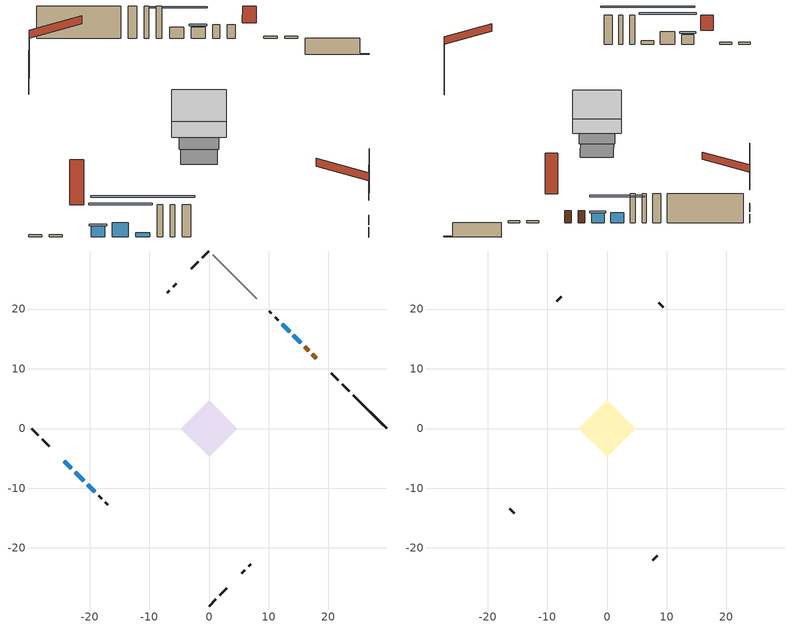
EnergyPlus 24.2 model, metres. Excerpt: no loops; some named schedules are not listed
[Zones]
conditioned space
 floor outside (Floor1 construction): -3.47,0 0,3.47 3.47,0 0,-3.47 z1.04
 floor adiabatic (AdiabaticFloorConstruction): -4.73,0 0,4.73 4.73,0 0,-4.73 z3.48
 floor foundation (Slab1 construction): -3.2,0 0,3.2 3.2,0 0,-3.2 z-1.4
 wall outside (RimJoist1 construction): 0,-29.71 1.15,-28.57 / -29.71,0 -28.57,-1.15 / 0,29.71 -1.15,28.57 / 23.45,6.26 22.31,7.41 z1.04:1.34
 wall outside (RimJoist2 construction): 1.8,-27.91 2.95,-26.76 / -27.91,-1.8 -26.76,-2.95 / -1.8,27.91 -2.95,26.76 / 21.65,8.07 20.5,9.21 z1.04:1.34
 wall outside (AdiabaticWallConstruction 1): 17.97,11.74 17.31,12.4 / 16.66,13.06 16.01,13.7 z1.04:3.07
 wall outside (AdiabaticWallConstruction): 15.36,14.36 14.14,15.58 / 13.48,16.23 12.26,17.46 z1.04:2.72; -24.23,-5.48 -23.05,-6.67 z1.04:2.67; -22.39,-7.32 -20.99,-8.72 z1.04:3.17; -20.33,-9.38 -19.15,-10.57 z1.04:1.65
 wall outside (Wall1 construction): 5.48,-24.23 5.98,-23.74 / -18.49,-11.22 -17.99,-11.72 / -5.48,24.23 -5.98,23.74 / 11.6,18.11 11.1,18.61 z1.04:5.92
 wall outside (Wall2 construction): 6.63,-23.08 7.01,-22.71 / -17.34,-12.38 -16.96,-12.75 / -6.63,23.08 -7.01,22.71 / 10.45,19.27 10.07,19.64 z1.04:5.92
 wall foundation (FoundationWall1 construction): 24.11,5.6,-1.4 24.11,5.6,1.04 28.85,0.87,1.04 28.85,0.87,-1.3 29.71,0,-1.3 29.71,0,-1.4
 wall adiabatic (Wall4 construction): 7.99,21.72 0.66,29.06 z1.04:5.92
 window (WindowConstruction): 15.36,14.36 14.14,15.58 z1.04:2.72
 window (WindowConstruction 1): -24.23,-5.48 -23.05,-6.67 z1.04:2.66
 window (WindowConstruction 2): 13.48,16.23 12.26,17.46 z1.04:2.72
 window (WindowConstruction 3): -22.39,-7.32 -20.99,-8.72 z1.04:3.17
 window (WindowConstruction 4): -20.33,-9.38 -19.15,-10.57 z1.04:1.65
 door (Door): 17.97,11.74 17.31,12.4 z1.04:3.07
 door (Door 1): 16.66,13.06 16.01,13.7 z1.04:3.07
 ceiling adiabatic (AdiabaticFloorConstruction): 0,-4.73 4.73,0 0,4.73 -4.73,0 z3.48
attic - vented
 floor to conditioned space (Floor2 construction Reversed): -4.73,0 0,4.73 4.73,0 0,-4.73 z5.92
 wall outside (Wall3 construction): 7.66,-22.05 8.43,-21.28 / -16.31,-13.41 -15.54,-14.18 / -7.66,22.05 -8.43,21.28 / 9.42,20.3 8.65,21.07 z1.04:5.92
 roof outside (Roof1 construction): 4.82,-24.89,5.92 0.22,-20.29,8.09 -0.99,-21.5,8.09 3.61,-26.1,5.92; -24.89,-4.82,5.92 -20.29,-0.22,8.09 -21.5,0.99,8.09 -26.1,-3.61,5.92; -4.82,24.89,5.92 -0.22,20.29,8.09 0.99,21.5,8.09 -3.61,26.1,5.92; 18.63,11.08,5.92 14.03,6.48,8.09 15.24,5.27,8.09 19.84,9.87,5.92
shading: 13.97,15.75 15.53,14.19 15.74,14.4 14.18,15.96 z2.96; -22.88,-6.84 -24.4,-5.31 -24.62,-5.52 -23.09,-7.05 z2.91; 10.19,19.53 15.55,14.16 15.76,14.38 10.4,19.74 z5.65; -18.92,-10.79 -24.46,-5.25 -24.67,-5.46 -19.13,-11.01 z6.1; -15.18,-14.53 -24.3,-5.41 -24.51,-5.62 -15.39,-14.74 z7.26
[Building]
Building 1: Terrain=Suburbs
[Site:Location]
Montreal Intl AP_QC: Latitude {deg}=45.47; Longitude {deg}=-73.74; Time Zone {hr}=-5; Elevation {m}=36; Keep Site Location Information=Yes
[Site:GroundTemperature:Shallow]
2.07863, -0.316383, -0.508184, 0.628371, 5.19101, 9.73239, 13.6695, 16.1636, 16.3755, 14.347, 10.5102, 6.10817
[Site:WaterMainsTemperature]
Calculation Method=Schedule; Temperature Schedule=mains temperature schedule
[Material] Roughness=Rough; Thermal Absorptance=0.9
Name | Thickness {m} | Conductivity {W/m-K} | Density {kg/m3} | Specific Heat {J/kg-K} | Solar Absorptance | Visible Absorptance
asphalt or fiberglass shingles | 0.00635 | 0.162714 | 1121.4 | 1465.45 | 0.4 | 0.4
ceiling loosefill ins | 0.0846667 | 0.0480833 | 16.02 | 1046.75 | 0.7 | 0.7
ceiling stud and cavity | 0.1397 | 0.0807093 | 65.682 | 1177.47 | 0.7 | 0.7
concrete 4.0 in. | 0.1016 | 1.803125 | 2242.8 | 837.4 | 0.7 | 0.7
concrete 8.0 in. | 0.2032 | 1.803125 | 2242.8 | 837.4 | 0.7 | 0.7
door material | 0.04445 | 0.0451087 | 512.64 | 1214.23 | 0.7 | 0.7
door material 1 | 0.04445 | 0.188738 | 512.64 | 1214.23 | 0.7 | 0.7
exterior vertical ins | 0.0457286 | 0.029427 | 32.04 | 1214.23 | 0.7 | 0.7
floor covering | 0.0127 | 0.0433444 | 54.468 | 1339.84 | 0.6 | 0.6
floor rigid ins; rim joist rigid ins; wall rigid ins | 0.051816 | 0.029427 | 32.04 | 1214.23 | 0.7 | 0.7
floor rigid ins 1; wall rigid ins 2 | 0.512978 | 0.029427 | 32.04 | 1214.23 | 0.7 | 0.7
floor stud and cavity | 0.1397 | 0.102345 | 92.3553 | 1139.71 | 0.7 | 0.7
floor stud and cavity 1 | 0.1397 | 1.75129 | 37.0049 | 1207.88 | 0.7 | 0.7
furniture material conditioned space 1 | 0.1524 | 0.115458 | 640.8 | 1214.23 | 0.6 | 0.6
gypsum board | 0.0127 | 0.160291 | 801 | 837.4 | 0.6 | 0.6
gypsum board 1 | 0.0127 | 0.160291 | 801 | 837.4 | 0.7 | 0.7
osb sheathing 0.5 in. | 0.0127 | 0.115458 | 512.64 | 1214.23 | 0.7 | 0.7
osb sheathing 0.75 in. | 0.01905 | 0.115458 | 512.64 | 1214.23 | 0.7 | 0.7
osb sheathing 2.0 in. | 0.0508 | 0.115458 | 512.64 | 1214.23 | 0.7 | 0.7
rim joist stud and cavity | 0.0508 | 0.0351153 | 125.044 | 1163.47 | 0.6 | 0.6
rim joist stud and cavity 1 | 0.0508 | 0.0348607 | 125.044 | 1163.47 | 0.6 | 0.6
wall rigid ins 1 | 0.051816 | 0.029427 | 32.04 | 1214.23 | 0.4 | 0.4
wall stud and cavity | 0.1397 | 0.248715 | 139.0536 | 1170.24 | 0.7 | 0.7
wall stud and cavity 1 | 0.1397 | 0.179908 | 139.0536 | 1170.24 | 0.7 | 0.7
wall stud and cavity 2 | 0.0889 | 6.9971 | 50.32683 | 1063.81 | 0.6 | 0.6
wall stud and cavity 3 | 0.1397 | 0.192784 | 139.0536 | 1170.24 | 0.7 | 0.7
wall stud and cavity 4 | 0.0889 | 0.380278 | 52.3479 | 1209.89 | 0.7 | 0.7
wall stud and cavity 5 | 0.0889 | 0.391764 | 83.0341 | 1211.67 | 0.7 | 0.7
wood siding | 0.0254 | 0.102417 | 544.68 | 1172.36 | 0.4 | 0.4
wood siding 1 | 0.00254 | 0.102417 | 544.68 | 1172.36 | 0.4 | 0.4
wood siding 2; wood siding 3; wood siding 4 | 0.0254 | 0.102417 | 544.68 | 1172.36 | 0.7 | 0.7
[WindowMaterial:SimpleGlazingSystem]
Name | U-Factor {W/m2-K} | Solar Heat Gain Coefficient
WindowMaterial | 2.07701 | 0.65
WindowMaterial 1 | 2.89408 | 0.69
WindowMaterial 2 | 2.87931 | 0.7
WindowMaterial 3 | 2.95937 | 0.63
[Construction]
AdiabaticFloorConstruction: floor stud and cavity 1, floor rigid ins 1, osb sheathing 0.75 in., floor covering
AdiabaticWallConstruction: wood siding 3, wall rigid ins 2, wall stud and cavity 4, gypsum board
AdiabaticWallConstruction 1: wood siding 4, wall rigid ins 2, wall stud and cavity 4, gypsum board
Door: door material
Door 1: door material 1
Floor1 construction: floor stud and cavity, floor rigid ins, osb sheathing 0.75 in., floor covering
Floor2 construction Reversed: gypsum board, ceiling stud and cavity, ceiling loosefill ins
FoundationWall1 construction: concrete 8.0 in., gypsum board 1
furniture construction conditioned space 1: furniture material conditioned space 1
PartitionWallConstruction: gypsum board, wall stud and cavity 5, gypsum board
RimJoist1 construction: wood siding 2, rim joist rigid ins, osb sheathing 2.0 in., rim joist stud and cavity
RimJoist2 construction: wood siding 2, rim joist rigid ins, osb sheathing 2.0 in., rim joist stud and cavity 1
Roof1 construction: asphalt or fiberglass shingles
Slab1 construction: concrete 4.0 in.
Wall1 construction: wood siding, wall rigid ins, osb sheathing 0.5 in., wall stud and cavity, gypsum board
Wall2 construction: wood siding, wall rigid ins, osb sheathing 0.5 in., wall stud and cavity 1, gypsum board
Wall3 construction: wood siding 1, wall stud and cavity 2
Wall4 construction: wall rigid ins 1, osb sheathing 0.5 in., wall stud and cavity 3, gypsum board
WindowConstruction; WindowConstruction 2: WindowMaterial
WindowConstruction 1: WindowMaterial 1
WindowConstruction 3: WindowMaterial 2
WindowConstruction 4: WindowMaterial 3
[Zone] Multiplier=1; Part of Total Floor Area=Yes
Name | Volume {m3}
attic - vented | 15.7458
conditioned space | 283.9
[Space]
Name | Zone | Volume {m3}
attic - vented 1 | attic - vented | 15.7458
conditioned space 1 | conditioned space | 283.9
[ZoneInfiltration:EffectiveLeakageArea]
infil attic - vented 1: Zone or Space=attic - vented 1; Schedule=Always On Discrete; Effective Air Leakage Area {cm2}=1787.6; Stack Coefficient=0.000490051; Wind Coefficient=1.49569e-05
[ZoneMixing]
whole house fan mix: Zone or Space=attic - vented; Schedule=Always On Continuous; Design Flow Rate Calculation Method=Flow/Zone; Design Flow Rate {m3/s}=0; Source Zone or Space=conditioned space
[SurfaceProperty:ExposedFoundationPerimeter]
Slab1: Exposed Perimeter Calculation Method=TotalExposedPerimeter; Total Exposed Perimeter {m}=7.92501
[InternalMass] Zone or ZoneList=conditioned space; Space or SpaceList=conditioned space 1
Name | Construction | Surface Area {m2}
furniture mass conditioned space 1 | furniture construction conditioned space 1 | 35.7522
partition wall mass | PartitionWallConstruction | 89.3804
[Lights]
interior lighting: Zone or ZoneList or Space or SpaceList=conditioned space 1; Schedule=interior lighting schedule; Design Level Calculation Method=LightingLevel; Lighting Level {W}=343.2; Return Air Fraction=0; Fraction Radiant=0.6; Fraction Visible=0.2; Fraction Replaceable=1
[People]
occupants: Zone or ZoneList or Space or SpaceList=conditioned space 1; Number of People Schedule=occupants schedule; Number of People Calculation Method=People; Number of People=3; Fraction Radiant=0.314171; Sensible Heat Fraction=0.56303; Activity Level Schedule=occupants activity schedule; Carbon Dioxide Generation Rate {m3/s-W}=0; Enable ASHRAE 55 Comfort Warnings=No; Mean Radiant Temperature Calculation Type=EnclosureAveraged
[ElectricEquipment] Zone or ZoneList or Space or SpaceList=conditioned space 1; Design Level Calculation Method=EquipmentLevel
Name | Schedule | Design Level {W} | Fraction Latent | Fraction Radiant | Fraction Lost
clothes dryer | clothes dryer schedule | 140.772 | 0.015 | 0.081 | 0.85
clothes washer | clothes washer schedule | 32.1985 | 0.03 | 0.162 | 0.7
cooking range | cooking range schedule | 208.969 | 0.08 | 0.432 | 0.2
dishwasher | dishwasher schedule | 66.8632 | 0.3 | 0.18 | 0.4
fridge | fridge schedule | 72.9452 | 0 | 0.6 | 0
mech vent bath fan 0 | mech vent bath fan 0 schedule | 50.2 | 0 | 0 | 1
mech vent house fan | mech vent house fan schedule | 0 | 0 | 0 | 1
mech vent house fan cfis | mech vent house fan cfis schedule | 0 | 0 | 0 | 0
mech vent range fan 0 | mech vent range fan 0 schedule | 57 | 0 | 0 | 1
misc plug loads | misc plug loads schedule | 494.7 | 0.045 | 0.513 | 0.1
whole house fan | Always On Discrete | 0 | 0 | 0 | 1
[OtherEquipment] Zone or ZoneList or Space or SpaceList=conditioned space 1; Design Level Calculation Method=EquipmentLevel
Name | Fuel Type | Schedule | Design Level {W} | Fraction Latent | Fraction Radiant | Fraction Lost
clothes dryer 1 | Electricity | clothes dryer schedule | 0 | 0.015 | 0.081 | 0.85
cooking range 1 | Electricity | cooking range schedule | 0 | 0.08 | 0.432 | 0.2
general water use latent | None | general water use schedule | 59.3978 | 1 | 0 | 0
general water use sensible | None | general water use schedule | -58.539 | 0 | 0.6 | 0
mech vent house fan latent load | None | Always On Discrete | 0 | 1 | 0 | 0
mech vent house fan sensible load | None | Always On Discrete | 0 | 0 | 0 | 0
water heater energy adjustment1 | Electricity | Always On Discrete | 0.01 | 0 | 0 | 1
[ZoneInfiltration:DesignFlowRate] Zone or ZoneList or Space or SpaceList=conditioned space 1; Schedule=Always On Discrete; Design Flow Rate Calculation Method=Flow/Zone; Design Flow Rate {m3/s}=0
infil flow; natural vent flow; whole house fan flow
[ZoneControl:Thermostat]
conditioned space Thermostat: Zone or ZoneList=conditioned space; Control Type Schedule=conditioned space Thermostat Schedule; Control 1=conditioned space temperature setpoint; Temperature Difference Between Cutout And Setpoint {deltaC}=0
[ZoneHVAC:Baseboard:Convective:Electric]
electric baseboard: Availability Schedule=Always On Discrete; Heating Design Capacity {W}=6149.8; Efficiency=1
[Zone equipment]
conditioned space: electric baseboard
[Foundation:Kiva]
Foundation Kiva 1: Initial Indoor Air Temperature {C}=18; Wall Height Above Grade {m}=1.03998; Wall Depth Below Slab {m}=0.2032; Custom Block Material Name 1=exterior vertical ins; Custom Block Depth 1 {m}=2.43998; Custom Block X Position 1 {m}=0.2159; Custom Block Z Position 1 {m}=0
[Foundation:Kiva:Settings]
Soil Conductivity {W/m-K}=0.849921; Soil Density {kg/m3}=1842.3; Soil Specific Heat {J/kg-K}=418.7; Ground Solar Absorptivity=0.9; Ground Thermal Absorptivity=0.9; Ground Surface Roughness {m}=0.03; Far-Field Width {m}=40; Deep-Ground Boundary Condition=ZeroFlux; Deep-Ground Depth {m}=40; Minimum Cell Dimension {m}=0.2; Maximum Cell Growth Coefficient=3; Simulation Timestep=Timestep
[Exterior:Lights]
exterior lighting: Schedule=exterior lighting schedule; Design Level {W}=75.6
[EnergyManagementSystem:GlobalVariable]
infil_program_Qfan
infil_program_Qinf
natural_vent_program_Qnv
natural_vent_program_Qwhf
[EnergyManagementSystem:Sensor]
Name | Output:Variable or Output:Meter Index Key | Output:Variable or Output:Meter
airflow_gain | infil flow | Infiltration Sensible Heat Gain Energy
airflow_gain_1 | natural vent flow | Infiltration Sensible Heat Gain Energy
airflow_gain_2 | whole house fan flow | Infiltration Sensible Heat Gain Energy
airflow_loss | infil flow | Infiltration Sensible Heat Loss Energy
airflow_loss_1 | natural vent flow | Infiltration Sensible Heat Loss Energy
airflow_loss_2 | whole house fan flow | Infiltration Sensible Heat Loss Energy
clg_load_cond |  | Cooling:EnergyTransfer:Zone:CONDITIONED SPACE
clg_sp_s; clg_sp_s_1 | cooling setpoint | Schedule Value
clothes_dryer_exhaust_0_sch_s | clothes dryer exhaust 0 schedule | Schedule Value
conditioned_space_clg_unmet_s | conditioned space | Zone Cooling Setpoint Not Met Time
conditioned_space_htg_unmet_s | conditioned space | Zone Heating Setpoint Not Met Time
cool_season | cooling season schedule | Schedule Value
fridge_tin_s | conditioned space | Zone Mean Air Temperature
htg_load_cond |  | Heating:EnergyTransfer:Zone:CONDITIONED SPACE
htg_sp_s; htg_sp_s_1 | heating setpoint | Schedule Value
ig_ee_conv | clothes dryer | Electric Equipment Convective Heating Energy
ig_ee_conv_2 | cooking range | Electric Equipment Convective Heating Energy
ig_ee_conv_4 | fridge | Electric Equipment Convective Heating Energy
ig_ee_conv_5 | misc plug loads | Electric Equipment Convective Heating Energy
ig_ee_conv_6 | whole house fan | Electric Equipment Convective Heating Energy
ig_ee_rad | clothes dryer | Electric Equipment Radiant Heating Energy
ig_ee_rad_2 | cooking range | Electric Equipment Radiant Heating Energy
ig_ee_rad_4 | fridge | Electric Equipment Radiant Heating Energy
ig_ee_rad_5 | misc plug loads | Electric Equipment Radiant Heating Energy
ig_ee_rad_6 | whole house fan | Electric Equipment Radiant Heating Energy
ig_lgt_conv | interior lighting | Lights Convective Heating Energy
ig_lgt_rad | interior lighting | Lights Radiant Heating Energy
ig_lgt_vis | interior lighting | Lights Visible Radiation Heating Energy
ig_oe_conv | clothes dryer 1 | Other Equipment Convective Heating Energy
ig_oe_conv_1 | cooking range 1 | Other Equipment Convective Heating Energy
ig_oe_conv_2 | general water use latent | Other Equipment Convective Heating Energy
ig_oe_conv_3 | general water use sensible | Other Equipment Convective Heating Energy
ig_oe_conv_4 | water heater energy adjustment1 | Other Equipment Convective Heating Energy
ig_oe_rad | clothes dryer 1 | Other Equipment Radiant Heating Energy
ig_oe_rad_1 | cooking range 1 | Other Equipment Radiant Heating Energy
ig_oe_rad_2 | general water use latent | Other Equipment Radiant Heating Energy
ig_oe_rad_3 | general water use sensible | Other Equipment Radiant Heating Energy
ig_oe_rad_4 | water heater energy adjustment1 | Other Equipment Radiant Heating Energy
ig_ppl_conv | occupants | People Convective Heating Energy
ig_ppl_rad | occupants | People Radiant Heating Energy
im_conv | furniture mass conditioned space 1 | Surface Inside Face Convection Heat Gain Energy
im_conv_1 | partition wall mass | Surface Inside Face Convection Heat Gain Energy
im_ig | furniture mass conditioned space 1 | Surface Inside Face Internal Gains Radiation Heat Gain Energy
im_ig_1 | partition wall mass | Surface Inside Face Internal Gains Radiation Heat Gain Energy
im_lgt | furniture mass conditioned space 1 | Surface Inside Face Lights Radiation Heat Gain Energy
im_lgt_1 | partition wall mass | Surface Inside Face Lights Radiation Heat Gain Energy
im_sol | furniture mass conditioned space 1 | Surface Inside Face Solar Radiation Heat Gain Energy
im_sol_1 | partition wall mass | Surface Inside Face Solar Radiation Heat Gain Energy
im_surf | furniture mass conditioned space 1 | Surface Inside Face Net Surface Thermal Radiation Heat Gain Energy
im_surf_1 | partition wall mass | Surface Inside Face Net Surface Thermal Radiation Heat Gain Energy
mech_vent_bath_fan_0_sch_s | mech vent bath fan 0 schedule | Schedule Value
mech_vent_range_fan_0_sch_s | mech vent range fan 0 schedule | Schedule Value
mv_conv | mech vent bath fan 0 | Electric Equipment Convective Heating Energy
mv_conv_1 | mech vent house fan | Electric Equipment Convective Heating Energy
mv_conv_2 | mech vent house fan cfis | Electric Equipment Convective Heating Energy
mv_conv_3 | mech vent range fan 0 | Electric Equipment Convective Heating Energy
mv_conv_4 | mech vent house fan latent load | Other Equipment Convective Heating Energy
mv_conv_5 | mech vent house fan sensible load | Other Equipment Convective Heating Energy
mv_rad | mech vent bath fan 0 | Electric Equipment Radiant Heating Energy
mv_rad_1 | mech vent house fan | Electric Equipment Radiant Heating Energy
mv_rad_2 | mech vent house fan cfis | Electric Equipment Radiant Heating Energy
mv_rad_3 | mech vent range fan 0 | Electric Equipment Radiant Heating Energy
mv_rad_4 | mech vent house fan latent load | Other Equipment Radiant Heating Energy
mv_rad_5 | mech vent house fan sensible load | Other Equipment Radiant Heating Energy
natural_vent_s | natural vent schedule | Schedule Value
out_pb_s |  | Site Outdoor Air Barometric Pressure
out_wt_s |  | Site Outdoor Air Humidity Ratio
site_vw_s |  | Site Wind Speed
ss_back_out | Window1 | Surface Window Shortwave from Zone Back Out Window Heat Transfer Rate
ss_back_out_1 | Window2 | Surface Window Shortwave from Zone Back Out Window Heat Transfer Rate
ss_back_out_2 | Window3 | Surface Window Shortwave from Zone Back Out Window Heat Transfer Rate
ss_back_out_3 | Window4 | Surface Window Shortwave from Zone Back Out Window Heat Transfer Rate
ss_back_out_4 | Window5 | Surface Window Shortwave from Zone Back Out Window Heat Transfer Rate
ss_conv | Door1 | Surface Inside Face Convection Heat Gain Energy
ss_conv_1 | Door2 | Surface Inside Face Convection Heat Gain Energy
ss_conv_2 | Window1 | Surface Inside Face Convection Heat Gain Energy
ss_conv_3 | Window2 | Surface Inside Face Convection Heat Gain Energy
ss_conv_4 | Window3 | Surface Inside Face Convection Heat Gain Energy
ss_conv_5 | Window4 | Surface Inside Face Convection Heat Gain Energy
ss_conv_6 | Window5 | Surface Inside Face Convection Heat Gain Energy
ss_ig | Door1 | Surface Inside Face Internal Gains Radiation Heat Gain Energy
ss_ig_1 | Door2 | Surface Inside Face Internal Gains Radiation Heat Gain Energy
ss_ig_2 | Window1 | Surface Inside Face Internal Gains Radiation Heat Gain Energy
ss_ig_3 | Window2 | Surface Inside Face Internal Gains Radiation Heat Gain Energy
ss_ig_4 | Window3 | Surface Inside Face Internal Gains Radiation Heat Gain Energy
ss_ig_5 | Window4 | Surface Inside Face Internal Gains Radiation Heat Gain Energy
ss_ig_6 | Window5 | Surface Inside Face Internal Gains Radiation Heat Gain Energy
ss_lgt | Door1 | Surface Inside Face Lights Radiation Heat Gain Energy
ss_lgt_1 | Door2 | Surface Inside Face Lights Radiation Heat Gain Energy
ss_sol | Door1 | Surface Inside Face Solar Radiation Heat Gain Energy
ss_sol_1 | Door2 | Surface Inside Face Solar Radiation Heat Gain Energy
ss_surf | Door1 | Surface Inside Face Net Surface Thermal Radiation Heat Gain Energy
ss_surf_1 | Door2 | Surface Inside Face Net Surface Thermal Radiation Heat Gain Energy
ss_surf_2 | Window1 | Surface Inside Face Net Surface Thermal Radiation Heat Gain Energy
ss_surf_3 | Window2 | Surface Inside Face Net Surface Thermal Radiation Heat Gain Energy
ss_surf_4 | Window3 | Surface Inside Face Net Surface Thermal Radiation Heat Gain Energy
ss_surf_5 | Window4 | Surface Inside Face Net Surface Thermal Radiation Heat Gain Energy
ss_surf_6 | Window5 | Surface Inside Face Net Surface Thermal Radiation Heat Gain Energy
ss_trans_in | Window1 | Surface Window Transmitted Solar Radiation Rate
ss_trans_in_1 | Window2 | Surface Window Transmitted Solar Radiation Rate
ss_trans_in_2 | Window3 | Surface Window Transmitted Solar Radiation Rate
ss_trans_in_3 | Window4 | Surface Window Transmitted Solar Radiation Rate
ss_trans_in_4 | Window5 | Surface Window Transmitted Solar Radiation Rate
ss_trans_out | Window1 | Surface Inside Face Initial Transmitted Diffuse Transmitted Out Window Solar Radiation Rate
ss_trans_out_1 | Window2 | Surface Inside Face Initial Transmitted Diffuse Transmitted Out Window Solar Radiation Rate
ss_trans_out_2 | Window3 | Surface Inside Face Initial Transmitted Diffuse Transmitted Out Window Solar Radiation Rate
ss_trans_out_3 | Window4 | Surface Inside Face Initial Transmitted Diffuse Transmitted Out Window Solar Radiation Rate
ss_trans_out_4 | Window5 | Surface Inside Face Initial Transmitted Diffuse Transmitted Out Window Solar Radiation Rate
s_conv | Floor1 | Surface Inside Face Convection Heat Gain Energy
s_conv_1 | Floor2 | Surface Inside Face Convection Heat Gain Energy
s_conv_10 | RimJoist2:225 | Surface Inside Face Convection Heat Gain Energy
s_conv_11 | RimJoist2:315 | Surface Inside Face Convection Heat Gain Energy
s_conv_12 | RimJoist2:45 | Surface Inside Face Convection Heat Gain Energy
s_conv_13 | Slab1 | Surface Inside Face Convection Heat Gain Energy
s_conv_14 | Wall1:135 | Surface Inside Face Convection Heat Gain Energy
s_conv_15 | Wall1:225 | Surface Inside Face Convection Heat Gain Energy
s_conv_16 | Wall1:315 | Surface Inside Face Convection Heat Gain Energy
s_conv_17 | Wall1:45 | Surface Inside Face Convection Heat Gain Energy
s_conv_18 | Wall2:135 | Surface Inside Face Convection Heat Gain Energy
s_conv_19 | Wall2:225 | Surface Inside Face Convection Heat Gain Energy
s_conv_2 | FoundationWall1 | Surface Inside Face Convection Heat Gain Energy
s_conv_20 | Wall2:315 | Surface Inside Face Convection Heat Gain Energy
s_conv_21 | Wall2:45 | Surface Inside Face Convection Heat Gain Energy
s_conv_22 | Wall4 | Surface Inside Face Convection Heat Gain Energy
s_conv_3 | inferred conditioned ceiling | Surface Inside Face Convection Heat Gain Energy
s_conv_4 | inferred conditioned floor | Surface Inside Face Convection Heat Gain Energy
s_conv_5 | RimJoist1:135 | Surface Inside Face Convection Heat Gain Energy
s_conv_6 | RimJoist1:225 | Surface Inside Face Convection Heat Gain Energy
s_conv_7 | RimJoist1:315 | Surface Inside Face Convection Heat Gain Energy
s_conv_8 | RimJoist1:45 | Surface Inside Face Convection Heat Gain Energy
s_conv_9 | RimJoist2:135 | Surface Inside Face Convection Heat Gain Energy
s_ig | Floor1 | Surface Inside Face Internal Gains Radiation Heat Gain Energy
s_ig_1 | Floor2 | Surface Inside Face Internal Gains Radiation Heat Gain Energy
s_ig_10 | RimJoist2:225 | Surface Inside Face Internal Gains Radiation Heat Gain Energy
s_ig_11 | RimJoist2:315 | Surface Inside Face Internal Gains Radiation Heat Gain Energy
s_ig_12 | RimJoist2:45 | Surface Inside Face Internal Gains Radiation Heat Gain Energy
s_ig_13 | Slab1 | Surface Inside Face Internal Gains Radiation Heat Gain Energy
s_ig_14 | Wall1:135 | Surface Inside Face Internal Gains Radiation Heat Gain Energy
s_ig_15 | Wall1:225 | Surface Inside Face Internal Gains Radiation Heat Gain Energy
s_ig_16 | Wall1:315 | Surface Inside Face Internal Gains Radiation Heat Gain Energy
s_ig_17 | Wall1:45 | Surface Inside Face Internal Gains Radiation Heat Gain Energy
s_ig_18 | Wall2:135 | Surface Inside Face Internal Gains Radiation Heat Gain Energy
s_ig_19 | Wall2:225 | Surface Inside Face Internal Gains Radiation Heat Gain Energy
s_ig_2 | FoundationWall1 | Surface Inside Face Internal Gains Radiation Heat Gain Energy
s_ig_20 | Wall2:315 | Surface Inside Face Internal Gains Radiation Heat Gain Energy
s_ig_21 | Wall2:45 | Surface Inside Face Internal Gains Radiation Heat Gain Energy
s_ig_22 | Wall4 | Surface Inside Face Internal Gains Radiation Heat Gain Energy
s_ig_3 | inferred conditioned ceiling | Surface Inside Face Internal Gains Radiation Heat Gain Energy
s_ig_4 | inferred conditioned floor | Surface Inside Face Internal Gains Radiation Heat Gain Energy
s_ig_5 | RimJoist1:135 | Surface Inside Face Internal Gains Radiation Heat Gain Energy
s_ig_6 | RimJoist1:225 | Surface Inside Face Internal Gains Radiation Heat Gain Energy
s_ig_7 | RimJoist1:315 | Surface Inside Face Internal Gains Radiation Heat Gain Energy
s_ig_8 | RimJoist1:45 | Surface Inside Face Internal Gains Radiation Heat Gain Energy
s_ig_9 | RimJoist2:135 | Surface Inside Face Internal Gains Radiation Heat Gain Energy
s_lgt | Floor1 | Surface Inside Face Lights Radiation Heat Gain Energy
s_lgt_1 | Floor2 | Surface Inside Face Lights Radiation Heat Gain Energy
s_lgt_10 | RimJoist2:225 | Surface Inside Face Lights Radiation Heat Gain Energy
